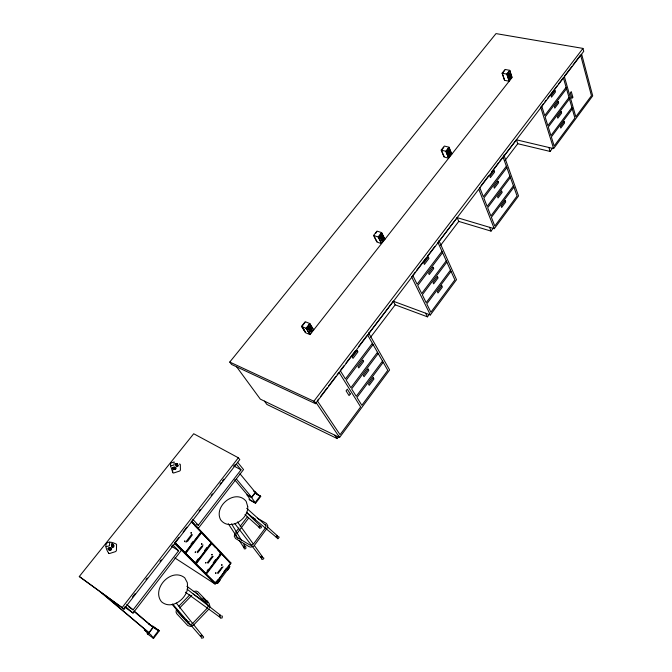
<?xml version="1.0" encoding="UTF-8"?>
<svg xmlns="http://www.w3.org/2000/svg" width="672" height="672" viewBox="0 0 672 672"><rect width="100%" height="100%" fill="white"/><g stroke="black" fill="none" stroke-linecap="round" stroke-linejoin="round"><path stroke-width="1.01" d="M177.803 465.604L176.845 466.393L176.257 464.008L177.358 464.05L177.803 465.604L177.114 465.83M176.938 463.781L175.988 464.562M111.182 549.36L110.569 548.092L109.259 548.108L108.57 549.402L109.855 550.108L110.846 549.797L110.569 548.092M111.468 544.942L111.586 544.093L112.762 543.908L113.854 545.286L113.803 546.832L112.669 547.008L111.468 544.942L111.544 545.639A1.798 0.781 75 0 0 112.283 547.126A1.798 0.781 75 0 0 113.081 547.058M109.091 549.528L110.653 549.511L109.469 549.881L109.494 548.965L110.662 549.301L109.091 549.326M109.208 549.982L108.587 548.713M108.57 549.402L109.259 548.108M110.51 549.965L111.208 548.671M147.739 634.15L146.916 632.201L144.253 629.773L150.982 634.931L153.56 638.4L159.281 630.823L148.781 623.826L156.316 629.521L158.701 630.319L152.981 637.904M310.43 327.398C305.029 325.819 311.018 333.598 310.162 327.012M308.456 328.709L308.549 328.07M308.507 329.036L308.28 328.272M311.665 329.986L311.573 329.036L310.724 328.709C308.843 329.179 309.725 331.876 310.481 331.338M309.775 330.011L310.254 331.481M308.423 329.221C309.574 330.347 310.909 328.146 310.279 327.272M310.909 330.859L310.892 330.28M382.049 237.342L381.192 238.426L380.251 238.115L380.226 236.88L381.31 235.822M380.327 237.577L380.428 236.947M380.453 238.182L380.15 237.157M381.562 237.392L381.41 237.888L381.209 237.392M381.486 240.223L381.427 239.266M380.831 238.409L381.956 236.351M382.116 237.098L381.914 235.931L381.116 235.822L382.183 236.737L381.016 238.535M382.444 239.938L382.595 239.442L382.242 239.879M382.88 239.324C384.073 239.072 381.822 238.148 382.494 239.333L382.889 238.123M449.324 150.805C448.476 149.327 447.082 151.914 447.871 152.653M448.468 152.183L448.678 152.292M450.19 152.93L449.366 152.468L448.577 153.527L448.862 154.997M448.694 154.476L448.745 153.552M449.257 151.326L448.333 152.981L447.67 152.603L448.703 150.385M449.324 151.964L447.964 152.956C449.45 153.434 450.114 150.209 448.501 150.394L449.232 150.545M449.4 154.535L449.182 153.384L449.123 154.669C449.669 153.594 448.846 154.871 449.03 153.695L449.182 153.384M450.122 153.451L449.4 155.156L448.568 154.694M449.392 155.106L450.215 154.123L449.896 152.628M450.282 153.854L449.988 152.88L450.324 153.502M509.536 73.626L509.452 74.911L509.401 73.987C509.166 74.777 510.989 74.474 509.183 76.054L508.318 74.962L509.191 73.391C511.048 74.836 508.88 72.45 508.561 74.659M508.981 76.012L509.914 75.054L508.654 75.961L508.393 74.626L509.032 74.273L509.3 75.096L508.948 75.55L508.645 74.693L508.536 75.331M509.124 75.23L509.334 75.373M509.594 78.145L509.754 76.465M509.855 74.441L509.712 75.02M509.846 77.431L510.056 77.524M509.704 78.204L510.577 76.633M509.149 77.742C509.998 79.388 511.577 76.096 510.25 75.642M509.704 78.154L510.661 77.28L510.779 76.675L510.023 76.692L510.258 75.827L510.174 77.104M113.694 545.966L112.652 546.857L112.014 546.269L112.073 544.354L113.408 544.715L113.694 545.966L112.997 546.193M112.77 544.127L111.72 545.017M236.082 535.021L235.931 536.046L236.762 537.13L250.068 545.126L251.672 545.236L253.588 543.841L265.415 527.94L266.095 525.865L265.213 524.798M255.57 503.286L249.564 499.884L249.043 497.683L246.876 494.903L251.647 497.591L255.57 503.286L260.728 496.457L255.73 493.357M176.148 465.956A1.73 0.63 73 0 1 175.854 465.116L175.837 463.697A1.73 0.63 73 0 1 176.114 463.504M175.753 464.167L176.299 463.445L177.475 464.201L177.937 466.41L176.929 466.46L175.762 464.461M309.674 328.331L310.178 327.743L309.716 327.004L309.49 328.835L309.901 328.448M311.64 330.263L310.691 331.472L309.842 331.296M381.385 239.266L382.343 237.871M450.08 153.804L449.198 155.106M246.506 512.492L259.837 525.546L259.98 526.672L258.838 527.024L244.978 514.576M111.476 544.622L111.628 544.085A1.798 0.781 75 0 1 112.82 544.656M277.15 537.037L277.284 538.616L278.158 538.692L279.199 537.13L277.964 536.441M259.216 527.545L259.602 528.293L261.257 527.772L261.517 526.823L260.232 526.092M309.716 327.004L309.263 327.575M310.934 328.952L310.481 329.515L310.943 330.246L311.388 329.683L310.934 328.952L310.481 329.515M176.484 608.992L176.047 612.1L176.761 613.712L187.79 625.607L190.84 626.472L193.729 624.926L208.48 609.512L209.95 606.514L209.101 603.372L197.887 591.814L196.333 591.091L193.376 591.511M261.752 557.936L261.828 559.516L263.533 558.995L263.869 558.121L262.576 557.34M381.486 235.99L381.461 237.292M382.519 238.039L382.108 238.56L382.519 238.039L382.906 238.812M448.854 150.57L448.804 151.864L448.61 151.074M243.6 546.126L243.667 547.21L244.86 546.924L245.07 546.328L243.734 544.076M244.112 547.226L244.213 548.822L245.104 548.94L245.927 548.344L245.826 546.756M449.719 152.695L449.66 153.989L449.476 153.199M260.988 556.685L261.005 557.718L261.593 557.76L262.399 556.769L254.335 545.429M381.646 233.108L384.611 239.182L381.646 233.108L378.47 237.124L381.503 243.104L378.47 237.124M308.633 328.381L309.078 327.81L309.54 328.549L309.095 329.112L308.633 328.381L309.078 327.81M309.851 330.322L310.296 329.75L310.758 330.481L310.313 331.052L309.851 330.322L310.296 329.75M380.906 236.737L380.881 238.039L380.906 236.737L380.486 237.266M219.526 615.586L219.383 616.812L219.904 616.955L220.626 615.367L186.992 589.092M381.931 238.778L381.906 240.08L381.931 238.778L381.52 239.308M223.087 566.748L217.955 573.611M448.484 152.284L448.316 151.259L448.258 152.552C448.669 152.3 447.754 150.898 448.258 152.552M212.344 556.139L207.497 562.548M213.167 556.382L207.934 563.312M177.719 465.31L177.215 465.259L177.198 464.209L177.719 465.31L177.349 465.713L177.215 465.259A1.73 0.63 73 0 1 177.223 466.645M205.666 602.171L205.876 603.078L206.665 603.322M191.579 534.467L186.53 541.01M192.436 534.727L187.824 541.061L185.951 542.128M189.218 621.524L187.782 622.927M207.556 602.851L207.732 601.054L206.044 601.289M112.82 544.648L113.173 546.151L112.619 545.051L113.408 544.933L113.375 546.084L113.03 544.58M186.572 619.979L186.404 621.188L187.614 621.096M235.183 532.972L234.259 536.197L235.553 538.499L249.094 546.672L250.765 547.134L253.747 546.21L267.599 527.57L267.775 525.714L266.406 523.429L257.334 518.196M302.4 327.172L305.441 332.195L301.913 326.407M509.712 76.037L509.586 75.608L509.662 76.07M310.002 328.936L310.195 329.339M236.636 366.836L260.316 399.134L339.578 437.48L389.617 369.944L368.542 332.833M368.584 333.682L393.288 301.224L430.374 314.95L456.515 279.67L438.883 240.492M438.967 241.542L457.162 217.636L494.273 228.707L518.532 195.964L503.899 155.098M503.899 156.248L516.415 139.81L553.627 148.604L592.712 95.852L581.692 54.323M264.474 401.142L266.885 404.443L337.184 438.572L339.049 436.061M393.288 301.224L395.178 304.828L427.468 316.84L429.324 314.336M457.162 217.636L458.758 221.407L491.047 231.109L493.525 227.766M516.415 139.81L517.751 143.716L550.133 151.444L552.602 148.109M215.729 582.12L217.476 583.254L229.933 566.563L228.707 565.27M383.208 362.309L356.966 397.48L361.847 405.308L387.786 370.331L367.534 334.807M451.038 271.387L426.779 303.904L430.878 312.236L454.877 279.871L437.926 242.357M513.887 187.152L491.383 217.308L494.802 226.036L517.07 196.014L503.009 156.895L499.859 161.028M572.267 108.898L551.351 136.937L554.165 145.992L574.888 118.054L563.346 77.65L558.256 84.328M221.945 567.235L217.526 572.855M215.846 582.38L217.72 579.877M223.961 571.519L226.456 568.176M174.838 557.911L215.099 584.06L230.891 562.926L191.512 521.086M215.72 583.54L230.706 563.48L221.668 553.896L221.164 553.585L205.909 573.829L215.72 583.54L205.909 573.829M382.519 361.108L356.236 396.304L351.632 388.903L378.202 353.522M450.467 270.11L426.166 302.66L422.302 294.798L446.846 262.105M513.408 185.825L490.879 215.998L487.654 207.766L510.401 177.475M571.88 107.528L550.931 135.584L548.276 127.042L569.411 98.893M377.504 352.296L350.885 387.71L346.189 380.167L373.094 344.568M446.267 260.812L421.68 293.53L417.74 285.516L442.579 252.655M509.922 176.123L487.141 206.438L483.857 198.047L506.864 167.622M569.016 97.499L547.848 125.664L545.143 116.978L566.504 88.721M235.813 532.14L238.946 527.982M240.206 526.319L247.111 517.163M207.144 570.797L208.37 569.176M213.259 562.691L215.704 559.448M219.366 554.593L220.584 552.972L217.728 549.931M205.817 573.552L221.096 553.283L211.798 543.421L211.294 543.11L195.737 563.564L205.817 573.552L195.737 563.564M206.413 574.148L221.668 553.896M236.645 533.971L248.405 518.356M372.389 343.325L345.433 378.949L340.25 370.633L344.064 365.635M441.983 251.336L417.102 284.222L412.768 275.402L415.288 272.093M506.369 166.244L483.328 196.694L479.724 187.471M566.101 87.301L544.706 115.576L541.733 106.025L543.64 103.522M370.591 337.21L395.178 304.828M440.647 245.263L458.758 221.407M505.058 160.423L517.751 143.716M100.027 591.721L148.882 632.688L152.972 627.287L134.224 611.024M234.738 479.808L247.296 494.777L251.622 497.213L255.31 492.349L239.938 473.743M148.873 633.133L153.409 627.152M251.647 497.591L255.73 492.215L253.344 490.879M318.553 399.134L317.31 400.764L340.049 434.7L360.646 406.93L338.999 372.288L337.134 374.732M320.41 396.698L327.222 387.744M328.465 386.123L335.899 376.354M345.962 363.132L355.48 350.641M358.646 346.475L366.895 335.647M416.539 270.446L425.981 258.056M427.232 256.402L434.784 246.49M480.984 185.816L488.536 175.896M491.677 171.763L498.599 162.674M544.916 101.858L546.185 100.187M547.453 98.515L556.987 85.999M571.83 66.511L564.312 76.381L575.82 116.802L591.444 95.726L580.591 54.995L573.082 64.865M315.504 403.687L583.741 51.332L582.968 48.409L496.003 33.6L229.765 362.048L231.529 364.442L315.504 403.687L313.858 401.243L229.765 362.048M195.745 562.12L198.24 558.852M204.464 550.662L206.959 547.386M195.628 563.27L211.21 542.791L201.642 532.644L201.13 532.325L185.262 552.997L195.628 563.27L185.262 552.997M196.241 563.884L211.798 543.421M201.76 546.202L197.165 551.939M313.858 401.243L582.968 48.409M185.774 553.316L201.642 532.644M124.522 606.95L133.039 613.082L181.398 550.284L174.569 543.413M190.991 544.085L192.898 541.607M175.207 542.842L185.144 552.686L201.029 531.989L191.184 521.539M128.806 606.816L133.064 609.874L178.618 550.788L172.813 544.967L171.536 546.622M196.535 524.143L198.324 525.235L241.013 469.854L236.519 464.377M132.518 596.971L135.072 593.67M145.95 579.634L147.227 577.987M160.02 561.473L161.297 559.826M199.072 511.081L200.34 509.443M211.134 495.524L212.402 493.886M220.013 484.067L221.281 482.429M222.55 480.791L223.818 479.153M233.974 466.049L235.242 464.411M178.727 537.617L174.989 542.438L185.144 552.686M183.086 531.989L186.824 527.167M124.009 609.042L239.803 459.564L238.35 457.783L193.712 433.751L79.288 576.509L124.009 609.042L79.288 576.509M122.212 607.496L238.35 457.783M173.67 467.468L172.998 468.728L173.569 469.358L175.501 468.72L174.922 467.468L173.67 467.468L172.998 468.728M104.294 594.804L148.882 632.688M309.977 334.085L313.379 329.759L309.826 324.064L306.398 328.415L309.977 334.085L306.398 328.415M381.503 243.104L384.644 239.098M448.652 157.685L451.567 153.972L449.047 147.748L446.116 151.46L448.652 157.685L446.116 151.46M509.149 80.724L511.862 77.28L509.754 70.862L507.024 74.315L509.149 80.724L507.419 74.382L509.754 70.862M313.732 329.876L309.784 323.551L305.231 321.686L301.493 326.407L305.483 332.699L310.019 334.597L512.098 77.473L509.754 70.342L505.092 69.443L502.11 73.206L504.496 80.312L509.141 81.236L506.78 74.113L509.754 70.342M380.26 236.905L381.108 235.754L381.914 235.931M309.952 326.878C310.708 326.76 308.498 327.264 308.356 327.986M447.93 151.746L448.316 151.259M509.032 74.273L508.771 74.718M509.3 74.5L509.275 73.962L509.452 74.911M310.178 327.743L309.481 327.314L309.725 328.306M380.864 237.476C380.814 236.393 380.419 238.073 381.293 237.51M509.191 75.029C509.846 75.751 508.166 73.819 508.948 75.55M381.209 237.829L381.419 237.376M509.174 75.457L509.519 75.029M310.388 328.297L309.263 329.398M309.607 329.952L310.733 328.65L311.69 329.305M381.259 238.93L382.141 237.812L382.914 238.031M510.266 75.617L509.183 76.583L509.494 76.91M449.719 152.544L448.543 153.502L448.678 154.157M510.569 75.877L510.065 75.575L509.158 76.558L509.351 77.784M510.023 76.692L510.258 75.827M448.921 153.846L449.123 154.669M310.313 331.052L310.758 330.481M311.388 329.683L310.699 329.255L310.943 330.246M381.898 239.518C381.847 238.442 381.452 240.114 382.318 239.551M509.863 77.532C510.821 77.381 508.855 76.348 509.67 77.742M383.082 239.392L382.234 240.534L381.284 240.156M310.019 334.597L306.037 328.297L309.784 323.551M378.16 236.972L381.62 232.596L377.009 231.101L373.548 235.46L376.933 242.088L381.52 243.617L378.16 236.972L373.548 235.46M445.838 151.284L449.039 147.227L444.385 146.051L441.185 150.091L444.032 156.988L448.661 158.197L445.838 151.284L441.185 150.091M306.86 328.457L309.826 324.064M378.916 237.174L381.78 233.537M446.527 151.519L449.047 147.748M301.846 326.525L305.021 322.493M375.623 233.36L376.774 231.907M443.814 147.311L441.462 150.276L444.024 156.484L443.89 156.072M504.815 70.266L502.345 73.391L504.496 79.8M179.567 608.059L191.806 595.392M178.928 606.102L189.874 594.779M449.61 154.157L449.358 154.199M381.671 237.964L381.797 238.409M173.905 468.292L173.838 469.232L174.997 468.854L173.905 468.292L173.502 468.854M175.493 468.098L174.821 469.35M172.99 468.098L173.838 469.048L174.997 468.67M197.61 552.72L202.49 546.672L202.919 544.748M173.2 467.317L172.469 468.233L173.275 469.468L175.694 469.224L175.778 467.897L175.174 467.351L172.746 467.569A1.747 1.016 -2.8 0 0 172.662 468.586M108.755 547.974L108.041 548.873L108.923 550.082L111.418 549.83L111.451 548.537L110.796 547.999L108.301 548.218A1.823 0.958 -1.8 0 0 109.225 549.587A1.823 0.958 -1.8 0 0 111.661 548.806A1.823 0.958 -1.8 0 0 109.897 547.705L109.284 547.806M206.153 601.784L205.002 601.944L193.057 593.939M449.098 152.519L449.014 152.998M177.198 464.209L177.517 465.377M176.82 464.638L177.509 464.411M176.282 465.763L176.971 465.536L177.534 466.166M309.322 326.836L310.363 327.088M112.014 546.269L113.35 546.638M381.662 240.374L381.318 240.114L382.225 240.475M382.553 239.434L382.385 239.828M382.351 237.93L382.855 238.165M110.544 548.772L109.234 548.789M175.501 468.72L173.678 468.09M447.703 152.552L448.325 152.914M448.812 151.964L448.493 152.065M509.2 73.45L509.872 73.634M173.72 467.149L174.308 467.082A1.747 1.016 -2.8 0 1 175.963 468.073A1.747 1.016 -2.8 0 1 174.124 469.09M309.54 328.549L309.095 328.516M108.545 552.728A1.336 0.941 -47.2 0 0 109.645 553.484L115.256 551.704A1.336 0.941 -47.1 0 0 116.424 550.234L116.575 544.79A1.327 0.932 -46.8 0 0 116.038 544.009C106.008 538.961 103.076 544.79 108.679 553.241M173.914 468.476L174.997 468.854M276.688 535.668L277.519 536.13L277.343 536.76L276.251 537.18L246.33 512.207M309.506 326.777L309.968 326.794M261.559 556.29L262.147 556.332M196.3 592.838L208.102 605.069L208.177 606.127L207.085 608.303L192.52 623.524L190.747 624.674L189.034 624.103L177.794 612.016L177.744 610.966M259.249 525.496L259.837 525.546M381.881 236.762L381.368 236.351M244.18 545.756L244.793 545.84M251.303 516.869L255.41 519.128M450.047 153.502L449.467 153.023L449.66 153.989M510.04 74.155L510.014 74.491M502.11 73.206L506.78 74.113M509.922 75.592L510.451 75.684M508.729 75.802L508.973 75.953M449.182 151.376L448.602 150.898L448.804 151.864M448.837 155.089L448.661 154.946M449.156 150.713L449.417 151.393M447.611 151.637L448.056 151.712M449.568 152.569L450.072 152.729M220.105 615.224L220.626 615.367M221.592 615.905L222.365 616.123L222.163 617.921L220.483 618.19L220.231 617.341M201.44 634.931L202.112 635.653L201.76 636.275L200.592 636.426L172.578 603.977M202.608 635.872L203.675 637.006L203.154 637.921L201.432 638.148L201.23 637.325M381.52 235.738L382.024 236.183M380.638 237.208L380.881 238.039M382.326 237.762L382.939 237.98M382.712 237.964L383.174 238.804M382.393 238.4L382.494 239.333M380.167 237.493L380.486 238.132M380.402 238.316L381.2 238.493M381.184 239.207L381.662 239.257M382.704 239.61L382.368 239.728M381.436 240.366L382.049 240.584M509.771 78.204L509.25 77.96M309.464 327.533L309.7 327.667M308.944 328.129L309.095 329.112M310.682 329.473L310.918 329.608M308.456 329.171L309.036 329.532M301.493 326.407L306.037 328.297M310.162 330.07L310.178 330.624M310.657 330.397L311.186 330.498M309.742 326.777L310.187 326.903M233.772 465.898L241.013 469.854M256.208 493.937L257.712 494.777M258.46 495.197L260.728 496.457M249.077 499.304L255.091 502.715L260.249 495.886L258.132 494.92L255.73 492.215M201.029 531.989L194.888 525.706M211.21 542.791L201.13 532.325M220.584 552.972L221.096 553.283M229.127 561.826L230.891 562.926M230.706 563.48L221.164 553.585M171.688 546.344L178.618 550.788M109.654 542.195L109.544 545.74L106.067 546.68M159.281 630.823L152.863 626.119M152.972 627.287L133.904 611.377M185.422 592.2L207.497 608.194M209.194 609.428L219.383 616.812M147.151 633.654L153.56 638.4M186.85 586.278L197.803 594.342M202.86 598.055L206.43 601.129M125.58 606.648L133.039 613.082M126.756 604.397L133.064 609.874M246.725 508.301L265.801 525.412M267.33 526.781L277.25 535.676M112.073 544.354L112.703 544.942M174.443 543.102L215.099 584.06M217.442 582.38L218.047 582.994L220.046 580.322L219.442 579.701M216.216 581.986L217.476 583.254M227.06 569.495L227.665 570.116L229.639 567.47L229.043 566.84M191.612 521.422L198.215 528.436L243.55 469.568L237.619 462.319M191.369 521.976L192.78 523.463M211.294 543.11L215.586 547.655M192.73 519.271L198.324 525.235M172.175 604.43L186.404 621.188M236.468 479.086L251.622 497.213M176.266 603.028L201.986 635.099M234.948 523.782L261.005 557.718M237.502 521.959L253.126 543.757M334.916 435.229L337.184 438.572M315.781 402.108L339.578 437.48M228.287 523.74L237.972 538.516M239.114 540.254L243.667 547.21M258.535 526.537L258.838 527.024M231.554 523.832L241.618 540.557M275.982 536.726L276.251 537.18M374.296 236.46L376.908 241.576L376.774 241.147M176.669 464.344L176.971 465.536M381.545 239.215L381.906 240.08M381.62 232.596L384.955 239.249M425.653 313.202L427.468 316.84M411.415 276.545L430.374 314.95M112.426 544.79L112.711 546.05M449.039 147.227L451.836 154.148M489.535 227.287L491.047 231.109M478.859 189.412L494.273 228.707M170.57 465.83L174.048 465.049L174.174 461.899L170.545 463.302L170.57 465.83L172.704 472.29A1.26 0.899 -42.3 0 0 173.83 472.945L179.323 471.156A1.26 0.899 -42.1 0 0 180.424 469.77L180.331 464.789A1.26 0.899 -41.8 0 0 179.206 464.142M204.809 601.356L205.002 601.944M548.881 147.487L550.133 151.444M540.607 106.898L553.627 148.604M200.458 635.872L200.592 636.426M174.922 467.468L174.93 468.09M173.561 468.728L173.569 469.358M172.679 470.299L172.704 472.29M247.716 506.579C248.632 519.49 229.387 531.535 220.592 519.758C213.36 505.772 235.855 488.284 246.196 501.396L247.716 506.579M187.648 588.109C186.236 599.357 171.368 610.327 161.456 601.742C151.158 588.672 171.503 567.017 184.741 577.819L187.337 582.691L187.648 588.109M205.624 562.624C205.162 564.127 206.875 561.968 205.624 562.624M211.781 554.484C211.327 555.979 213.032 553.837 211.781 554.484M215.67 572.922C215.225 574.4 216.896 572.267 215.67 572.922M221.718 564.866C221.264 566.336 222.936 564.22 221.718 564.866M184.615 541.103C184.145 542.657 185.934 540.448 184.615 541.103M191.033 532.787C190.562 534.332 192.343 532.14 191.033 532.787M195.275 552.023C194.813 553.552 196.56 551.368 195.275 552.023M201.558 543.791C201.096 545.311 202.835 543.144 201.558 543.791M373.271 377.756L368.508 384.149L369.214 385.325L373.968 378.941L373.271 377.756M441.79 285.835L437.38 291.74L437.976 292.992L442.369 287.087L441.79 285.835M505.243 200.701L501.161 206.178L501.656 207.488L505.73 202.012L505.243 200.701M564.178 121.64L560.381 126.731L560.792 128.083L564.581 122.993L564.178 121.64M368.138 369.079L363.317 375.505L364.039 376.706L368.852 370.289L368.138 369.079M437.489 276.646L433.037 282.584L433.642 283.861L438.085 277.922L437.489 276.646M501.673 191.1L497.54 196.602L498.044 197.938L502.169 192.436L501.673 191.1M561.238 111.703L557.399 116.819L557.819 118.196L561.649 113.081L561.238 111.703M350.297 393.96L349.07 395.598L346.063 390.827L347.298 389.189L350.297 393.96M572.838 97.196L571.897 98.456L570.318 92.879L571.267 91.619L572.838 97.196M362.914 360.242L358.033 366.702L358.764 367.928L363.644 361.469L362.914 360.242M433.112 267.288L428.61 273.26L429.223 274.554L433.726 268.59L433.112 267.288M498.036 181.331L493.861 186.858L494.374 188.21L498.54 182.683L498.036 181.331M558.247 101.598L554.375 106.73L554.795 108.133L558.667 103.001L558.247 101.598M357.218 350.591L352.262 357.101L353.018 358.352L357.958 351.851L357.218 350.591M428.35 257.09L423.78 263.096L424.41 264.415L428.971 258.418L428.35 257.09M494.08 170.688L489.846 176.24L490.375 177.626L494.592 172.074L494.08 170.688M554.996 90.602L551.074 95.76L551.502 97.188L555.425 92.03L554.996 90.602M381.721 235.805L381.293 235.712L381.696 235.872M308.809 328.297L309.078 328.734L308.809 328.297"/></g></svg>
